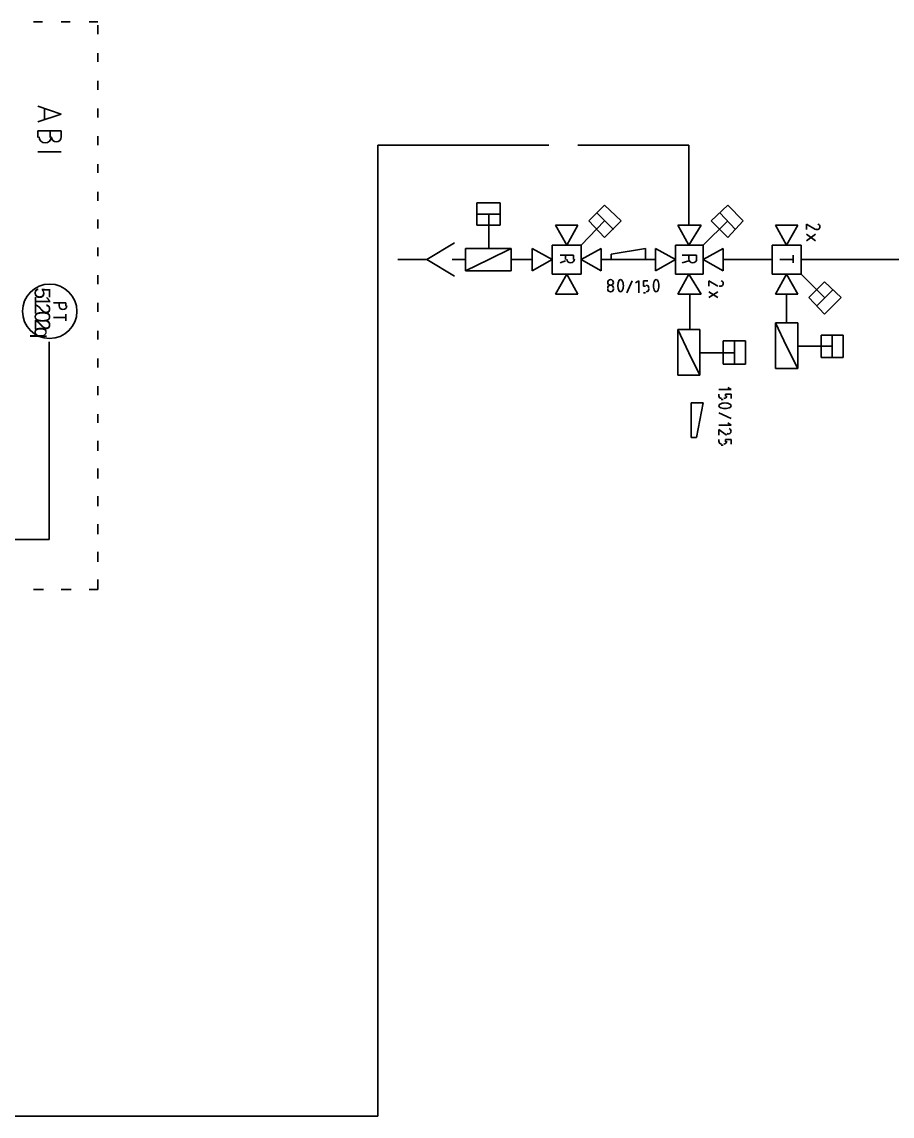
# Model space of a CAD drawing. Header units: millimetres. Extents: x 0 to 33.1, y 1.5 to 45.3.
# Drawn here: x 25.615 to 26.921, y 28.696 to 30.338 of the extents above; entities that cross this region are included whole.
import ezdxf

# ---------------------------------------------------------------- set-up
doc = ezdxf.new("R2010")
doc.units = ezdxf.units.MM
doc.header["$MEASUREMENT"] = 0
doc.layers.get('0').update_dxf_attribs({"linetype": 'CONTINUOUS'})

msp = doc.modelspace()

# ---------------------------------------------------------------- linework, layer by layer
at = {"color": 140, "linetype": 'Continuous'}
for p, q in [((25.6461, 30.3378), (25.6328, 30.3378)), ((25.6878, 30.3378), (25.6744, 30.3378)), ((25.7294, 30.3378), (25.7161, 30.3378)), ((25.7294, 30.3194), (25.7294, 30.3328)), ((25.7294, 30.2778), (25.7294, 30.2911)), ((25.7294, 30.2361), (25.7294, 30.2494)), ((25.6394, 30.2111), (25.6744, 30.1994)), ((25.6494, 30.1911), (25.6494, 30.2078)), ((25.7294, 30.1944), (25.7294, 30.2078)), ((25.6744, 30.1994), (25.6394, 30.1878)), ((25.6394, 30.1744), (25.6394, 30.1644)), ((25.6744, 30.1744), (25.6394, 30.1744)), ((25.6578, 30.1644), (25.6578, 30.1744)), ((25.6744, 30.1644), (25.6744, 30.1744)), ((25.7294, 30.1528), (25.7294, 30.1661)), ((25.6394, 30.1428), (25.6744, 30.1428)), ((25.7294, 30.1111), (25.7294, 30.1244)), ((25.7294, 30.0694), (25.7294, 30.0828)), ((25.7294, 30.0278), (25.7294, 30.0411)), ((25.7294, 29.9861), (25.7294, 29.9994)), ((25.7294, 29.9444), (25.7294, 29.9578)), ((25.6628, 29.9161), (25.6811, 29.9161)), ((25.6711, 29.9111), (25.6711, 29.9161)), ((25.6811, 29.9161), (25.6811, 29.9111)), ((25.7294, 29.9028), (25.7294, 29.9161)), ((25.6811, 29.8994), (25.6811, 29.8894)), ((25.6628, 29.8944), (25.6811, 29.8944)), ((25.7294, 29.8611), (25.7294, 29.8744)), ((25.6561, 29.8578), (25.6561, 29.5611)), ((25.7294, 29.8194), (25.7294, 29.8328)), ((25.7294, 29.7778), (25.7294, 29.7911)), ((25.7294, 29.7361), (25.7294, 29.7494)), ((25.7294, 29.6944), (25.7294, 29.7094)), ((25.7294, 29.6528), (25.7294, 29.6678)), ((25.7294, 29.6111), (25.7294, 29.6261)), ((25.7294, 29.5694), (25.7294, 29.5844)), ((25.6561, 29.5611), (25.0211, 29.5611)), ((25.7294, 29.5278), (25.7294, 29.5428)), ((25.6328, 29.4861), (25.6478, 29.4861)), ((25.6744, 29.4861), (25.6894, 29.4861)), ((25.7161, 29.4861), (25.7294, 29.4861)), ((25.7294, 29.4861), (25.7294, 29.5011))]:
    msp.add_line(p, q, dxfattribs=at)
at = {"color": 7, "linetype": 'Continuous'}
for p, q in [((26.1494, 30.1528), (26.1494, 30.1528)), ((26.1494, 30.1528), (26.1494, 28.6961)), ((26.1494, 30.1528), (26.4061, 30.1528)), ((26.4494, 30.1528), (26.6161, 30.1528)), ((26.6161, 30.1528), (26.6161, 30.0328)), ((26.5661, 29.9811), (26.4844, 29.9811)), ((26.7361, 29.9811), (26.6678, 29.9811)), ((26.9461, 29.9811), (26.7878, 29.9811)), ((26.8961, 29.9811), (26.7878, 29.9811)), ((26.6178, 29.9294), (26.6178, 29.8761)), ((26.6178, 29.9294), (26.6178, 29.8761)), ((26.7628, 29.9294), (26.7628, 29.8861)), ((26.6178, 29.8761), (26.6178, 29.8761)), ((26.1494, 28.6961), (23.3728, 28.6961))]:
    msp.add_line(p, q, dxfattribs=at)
at = {"color": 0, "linetype": 'Continuous'}
for p, q in [((26.3328, 30.0661), (26.2978, 30.0661)), ((26.2978, 30.0661), (26.2978, 30.0328)), ((26.3328, 30.0328), (26.3328, 30.0661)), ((26.4894, 30.0628), (26.4661, 30.0394)), ((26.5144, 30.0394), (26.4894, 30.0628)), ((26.6744, 30.0628), (26.6494, 30.0394)), ((26.6978, 30.0394), (26.6744, 30.0628)), ((26.3328, 30.0494), (26.2978, 30.0494)), ((26.3161, 30.0494), (26.3161, 29.9978)), ((26.5028, 30.0261), (26.4778, 30.0511)), ((26.6861, 30.0261), (26.6628, 30.0511)), ((26.2978, 30.0328), (26.3328, 30.0328)), ((26.4328, 30.0028), (26.4161, 30.0328)), ((26.4161, 30.0328), (26.4494, 30.0328)), ((26.4494, 30.0328), (26.4328, 30.0028)), ((26.4894, 30.0394), (26.4544, 30.0028)), ((26.4661, 30.0394), (26.4894, 30.0144)), ((26.4894, 30.0144), (26.5144, 30.0394)), ((26.6161, 30.0028), (26.5994, 30.0328)), ((26.5994, 30.0328), (26.6344, 30.0328)), ((26.6344, 30.0328), (26.6161, 30.0028)), ((26.6744, 30.0394), (26.6378, 30.0028)), ((26.6494, 30.0394), (26.6744, 30.0144)), ((26.6744, 30.0144), (26.6978, 30.0394)), ((26.7794, 30.0328), (26.7461, 30.0328)), ((26.7461, 30.0328), (26.7628, 30.0028)), ((26.7628, 30.0028), (26.7794, 30.0328)), ((26.8061, 30.0261), (26.7928, 30.0344)), ((26.7928, 30.0344), (26.7928, 30.0261)), ((26.7928, 30.0194), (26.8061, 30.0094)), ((26.8061, 30.0194), (26.7928, 30.0094)), ((26.2228, 29.9811), (26.2644, 30.0061)), ((26.2811, 29.9644), (26.2811, 29.9978)), ((26.2811, 29.9978), (26.3494, 29.9978)), ((26.3494, 29.9978), (26.3161, 29.9811)), ((26.3494, 29.9978), (26.3494, 29.9644)), ((26.3811, 29.9644), (26.3811, 29.9978)), ((26.3811, 29.9978), (26.4111, 29.9811)), ((26.4111, 29.9594), (26.4111, 30.0028)), ((26.4111, 30.0028), (26.4544, 30.0028)), ((26.4544, 30.0028), (26.4544, 29.9594)), ((26.4844, 29.9978), (26.4544, 29.9811)), ((26.4844, 29.9644), (26.4844, 29.9978)), ((26.5511, 29.9978), (26.4994, 29.9894)), ((26.5511, 29.9811), (26.5511, 29.9978)), ((26.5661, 29.9644), (26.5661, 29.9978)), ((26.5661, 29.9978), (26.5961, 29.9811)), ((26.5961, 29.9594), (26.5961, 30.0028)), ((26.5961, 30.0028), (26.6378, 30.0028)), ((26.6378, 30.0028), (26.6378, 29.9594)), ((26.6678, 29.9978), (26.6378, 29.9811)), ((26.6678, 29.9644), (26.6678, 29.9978)), ((26.7411, 30.0028), (26.7411, 29.9594)), ((26.7844, 30.0028), (26.7411, 30.0028)), ((26.7844, 29.9594), (26.7844, 30.0028)), ((26.2228, 29.9811), (26.1794, 29.9811)), ((26.2644, 29.9561), (26.2228, 29.9811)), ((26.2811, 29.9811), (26.2611, 29.9811)), ((26.3161, 29.9811), (26.2811, 29.9644)), ((26.3811, 29.9811), (26.3494, 29.9811)), ((26.4111, 29.9811), (26.3811, 29.9644)), ((26.4228, 29.9878), (26.4428, 29.9878)), ((26.4311, 29.9794), (26.4228, 29.9761)), ((26.4311, 29.9811), (26.4311, 29.9878)), ((26.4428, 29.9878), (26.4428, 29.9811)), ((26.4544, 29.9811), (26.4844, 29.9644)), ((26.4994, 29.9894), (26.4994, 29.9811)), ((26.4994, 29.9811), (26.5511, 29.9811)), ((26.5961, 29.9811), (26.5661, 29.9644)), ((26.6061, 29.9878), (26.6278, 29.9878)), ((26.6161, 29.9794), (26.6061, 29.9761)), ((26.6161, 29.9811), (26.6161, 29.9878)), ((26.6278, 29.9878), (26.6278, 29.9811)), ((26.6378, 29.9811), (26.6678, 29.9644)), ((26.7361, 29.9811), (26.7411, 29.9811)), ((26.7528, 29.9811), (26.7728, 29.9811)), ((26.7728, 29.9878), (26.7728, 29.9761)), ((26.7878, 29.9811), (26.7844, 29.9811)), ((26.3494, 29.9644), (26.2811, 29.9644)), ((26.4544, 29.9594), (26.4111, 29.9594)), ((26.4328, 29.9594), (26.4161, 29.9294)), ((26.4494, 29.9294), (26.4328, 29.9594)), ((26.5228, 29.9311), (26.5311, 29.9494)), ((26.5411, 29.9494), (26.5361, 29.9461)), ((26.5411, 29.9311), (26.5411, 29.9494)), ((26.5478, 29.9411), (26.5478, 29.9494)), ((26.5478, 29.9494), (26.5544, 29.9494)), ((26.6378, 29.9594), (26.5961, 29.9594)), ((26.6161, 29.9594), (26.5994, 29.9294)), ((26.6344, 29.9294), (26.6161, 29.9594)), ((26.6594, 29.9411), (26.6461, 29.9494)), ((26.6461, 29.9494), (26.6461, 29.9411)), ((26.7411, 29.9594), (26.7844, 29.9594)), ((26.7461, 29.9294), (26.7628, 29.9594)), ((26.7628, 29.9594), (26.7794, 29.9294)), ((26.8194, 29.9244), (26.7844, 29.9594)), ((26.7961, 29.9244), (26.8194, 29.9478)), ((26.8194, 29.9478), (26.8444, 29.9244)), ((26.4161, 29.9294), (26.4494, 29.9294)), ((26.4944, 29.9361), (26.4944, 29.9378)), ((26.5028, 29.9378), (26.5028, 29.9361)), ((26.5511, 29.9411), (26.5478, 29.9411)), ((26.5478, 29.9311), (26.5511, 29.9311)), ((26.5561, 29.9361), (26.5561, 29.9378)), ((26.5994, 29.9294), (26.6344, 29.9294)), ((26.6461, 29.9328), (26.6594, 29.9244)), ((26.6594, 29.9328), (26.6461, 29.9244)), ((26.7794, 29.9294), (26.7461, 29.9294)), ((26.8328, 29.9361), (26.8078, 29.9111)), ((26.8194, 29.8994), (26.7961, 29.9244)), ((26.8444, 29.9244), (26.8194, 29.8994)), ((26.7628, 29.8511), (26.7461, 29.8861)), ((26.7461, 29.8178), (26.7461, 29.8861)), ((26.7461, 29.8861), (26.7794, 29.8861)), ((26.7794, 29.8861), (26.7794, 29.8178)), ((26.6161, 29.8411), (26.5994, 29.8761)), ((26.5994, 29.8078), (26.5994, 29.8761)), ((26.5994, 29.8761), (26.6328, 29.8761)), ((26.6328, 29.8761), (26.6328, 29.8078)), ((26.8478, 29.8678), (26.8144, 29.8678)), ((26.8144, 29.8678), (26.8144, 29.8344)), ((26.8311, 29.8344), (26.8311, 29.8678)), ((26.8478, 29.8344), (26.8478, 29.8678)), ((26.7011, 29.8594), (26.6678, 29.8594)), ((26.6678, 29.8594), (26.6678, 29.8244)), ((26.6844, 29.8244), (26.6844, 29.8594)), ((26.7011, 29.8244), (26.7011, 29.8594)), ((26.7794, 29.8178), (26.7628, 29.8511)), ((26.8311, 29.8511), (26.7794, 29.8511)), ((26.6328, 29.8078), (26.6161, 29.8411)), ((26.6844, 29.8411), (26.6328, 29.8411)), ((26.8144, 29.8344), (26.8478, 29.8344)), ((26.6678, 29.8244), (26.7011, 29.8244)), ((26.7794, 29.8178), (26.7461, 29.8178)), ((26.6328, 29.8078), (26.5994, 29.8078)), ((26.6611, 29.7861), (26.6794, 29.7861)), ((26.6794, 29.7861), (26.6744, 29.7894)), ((26.6194, 29.7144), (26.6194, 29.7661)), ((26.6194, 29.7661), (26.6378, 29.7661)), ((26.6378, 29.7661), (26.6278, 29.7144)), ((26.6611, 29.7794), (26.6611, 29.7761)), ((26.6644, 29.7711), (26.6678, 29.7711)), ((26.6711, 29.7761), (26.6711, 29.7794)), ((26.6711, 29.7794), (26.6794, 29.7794)), ((26.6794, 29.7794), (26.6794, 29.7728)), ((26.6611, 29.7511), (26.6794, 29.7428)), ((26.6611, 29.7328), (26.6794, 29.7328)), ((26.6794, 29.7328), (26.6744, 29.7361)), ((26.6728, 29.7178), (26.6611, 29.7261)), ((26.6611, 29.7261), (26.6611, 29.7178)), ((26.6278, 29.7144), (26.6194, 29.7144)), ((26.6611, 29.7111), (26.6611, 29.7078)), ((26.6644, 29.7028), (26.6678, 29.7028)), ((26.6711, 29.7078), (26.6711, 29.7111)), ((26.6711, 29.7111), (26.6794, 29.7111)), ((26.6794, 29.7111), (26.6794, 29.7044))]:
    msp.add_line(p, q, dxfattribs=at)
at = {"color": 140, "linetype": 'Continuous'}
for points in [[(25.6411, 30.1653), (25.6411, 30.1603), (25.6453, 30.1561), (25.6503, 30.1561)], [(25.6503, 30.1561), (25.6553, 30.1561), (25.6594, 30.1603), (25.6594, 30.1653)], [(25.6594, 30.1653), (25.6594, 30.1611), (25.6628, 30.1578), (25.6669, 30.1578)], [(25.6669, 30.1578), (25.6711, 30.1578), (25.6744, 30.1611), (25.6744, 30.1653)], [(25.6569, 29.9444), (25.6344, 29.9444), (25.6161, 29.9261), (25.6161, 29.9036)], [(25.6978, 29.9036), (25.6978, 29.9261), (25.6794, 29.9444), (25.6569, 29.9444)], [(25.6711, 29.9119), (25.6711, 29.9087), (25.6736, 29.9061), (25.6769, 29.9061)], [(25.6769, 29.9061), (25.6801, 29.9061), (25.6828, 29.9087), (25.6828, 29.9119)], [(25.6161, 29.9036), (25.6161, 29.8811), (25.6344, 29.8628), (25.6569, 29.8628)], [(25.6569, 29.8628), (25.6794, 29.8628), (25.6978, 29.8811), (25.6978, 29.9036)]]:
    msp.add_open_spline(points, degree=3, dxfattribs=at)
at = {"color": 0, "linetype": 'Continuous'}
for points in [[(26.8064, 30.0268), (26.8076, 30.026), (26.8093, 30.0258), (26.8107, 30.0267)], [(26.8128, 30.0303), (26.8128, 30.0321), (26.8115, 30.0337), (26.8097, 30.0343)], [(26.8107, 30.0267), (26.8119, 30.0274), (26.8128, 30.0288), (26.8128, 30.0303)], [(26.4328, 29.9819), (26.4328, 29.9787), (26.4354, 29.9761), (26.4386, 29.9761)], [(26.4386, 29.9761), (26.4418, 29.9761), (26.4444, 29.9787), (26.4444, 29.9819)], [(26.6161, 29.9819), (26.6161, 29.9787), (26.6188, 29.9761), (26.6219, 29.9761)], [(26.6219, 29.9761), (26.6251, 29.9761), (26.6278, 29.9787), (26.6278, 29.9819)], [(26.4986, 29.9511), (26.4962, 29.9511), (26.4944, 29.9492), (26.4944, 29.9469)], [(26.4944, 29.9469), (26.4944, 29.9447), (26.4962, 29.9428), (26.4986, 29.9428)], [(26.5028, 29.9469), (26.5028, 29.9492), (26.501, 29.9511), (26.4986, 29.9511)], [(26.4986, 29.9428), (26.501, 29.9428), (26.5028, 29.9447), (26.5028, 29.9469)], [(26.5115, 29.9503), (26.5088, 29.945), (26.5088, 29.9388), (26.5115, 29.9336)], [(26.5136, 29.9511), (26.5128, 29.9511), (26.5121, 29.9507), (26.5117, 29.9501)], [(26.5157, 29.9501), (26.5151, 29.9507), (26.5144, 29.9511), (26.5136, 29.9511)], [(26.5157, 29.9336), (26.5185, 29.9388), (26.5185, 29.945), (26.5157, 29.9503)], [(26.5649, 29.9503), (26.5621, 29.945), (26.5621, 29.9388), (26.5649, 29.9336)], [(26.5669, 29.9511), (26.5661, 29.9511), (26.5654, 29.9507), (26.565, 29.9501)], [(26.5689, 29.9501), (26.5685, 29.9507), (26.5678, 29.9511), (26.5669, 29.9511)], [(26.569, 29.9336), (26.5718, 29.9388), (26.5718, 29.945), (26.569, 29.9503)], [(26.6678, 29.9453), (26.6678, 29.9471), (26.6665, 29.9488), (26.6647, 29.9493)], [(26.6657, 29.9417), (26.6669, 29.9424), (26.6678, 29.9437), (26.6678, 29.9453)], [(26.4986, 29.9428), (26.4962, 29.9428), (26.4944, 29.941), (26.4944, 29.9386)], [(26.4944, 29.9369), (26.4944, 29.9346), (26.4962, 29.9328), (26.4986, 29.9328)], [(26.5028, 29.9386), (26.5028, 29.941), (26.501, 29.9428), (26.4986, 29.9428)], [(26.4986, 29.9328), (26.501, 29.9328), (26.5028, 29.9346), (26.5028, 29.9369)], [(26.5117, 29.9337), (26.5121, 29.9332), (26.5128, 29.9328), (26.5136, 29.9328)], [(26.5136, 29.9328), (26.5144, 29.9328), (26.5151, 29.9332), (26.5157, 29.9337)], [(26.5561, 29.9386), (26.5561, 29.941), (26.5543, 29.9428), (26.5519, 29.9428)], [(26.5519, 29.9328), (26.5543, 29.9328), (26.5561, 29.9346), (26.5561, 29.9369)], [(26.565, 29.9337), (26.5654, 29.9332), (26.5661, 29.9328), (26.5669, 29.9328)], [(26.5669, 29.9328), (26.5678, 29.9328), (26.5685, 29.9332), (26.5689, 29.9337)], [(26.6614, 29.9417), (26.6626, 29.941), (26.6643, 29.941), (26.6657, 29.9417)], [(26.6611, 29.7769), (26.6611, 29.7746), (26.6629, 29.7728), (26.6653, 29.7728)], [(26.6786, 29.764), (26.6733, 29.7668), (26.6672, 29.7668), (26.6619, 29.764)], [(26.6686, 29.7728), (26.6708, 29.7728), (26.6728, 29.7746), (26.6728, 29.7769)], [(26.6621, 29.7639), (26.6615, 29.7635), (26.6611, 29.7628), (26.6611, 29.7619)], [(26.6611, 29.7619), (26.6611, 29.7611), (26.6615, 29.7604), (26.6621, 29.7599)], [(26.6619, 29.7599), (26.6672, 29.7571), (26.6733, 29.7571), (26.6786, 29.7599)], [(26.6794, 29.7619), (26.6794, 29.7628), (26.679, 29.7635), (26.6785, 29.7639)], [(26.6785, 29.7599), (26.679, 29.7604), (26.6794, 29.7611), (26.6794, 29.7619)], [(26.6731, 29.72), (26.6743, 29.7193), (26.676, 29.7193), (26.6774, 29.72)], [(26.6794, 29.7236), (26.6794, 29.7254), (26.6782, 29.7271), (26.6764, 29.7276)], [(26.6774, 29.72), (26.6786, 29.7207), (26.6794, 29.7221), (26.6794, 29.7236)], [(26.6611, 29.7086), (26.6611, 29.7064), (26.6629, 29.7044), (26.6653, 29.7044)], [(26.6686, 29.7044), (26.6708, 29.7044), (26.6728, 29.7064), (26.6728, 29.7086)]]:
    msp.add_open_spline(points, degree=3, dxfattribs=at)

# ---------------------------------------------------------------- texts
at = {"color": 140}
for s, p in [('5', (25.6344, 29.9394)), ('1', (25.6344, 29.9276)), ('2', (25.6344, 29.9158)), ('0', (25.6344, 29.904)), ('q', (25.6344, 29.8803)), ('2', (25.6344, 29.8921))]:
    msp.add_text(s, height=0.023333, rotation=270, dxfattribs=at).set_placement(p)

doc.saveas('drawing.dxf')
